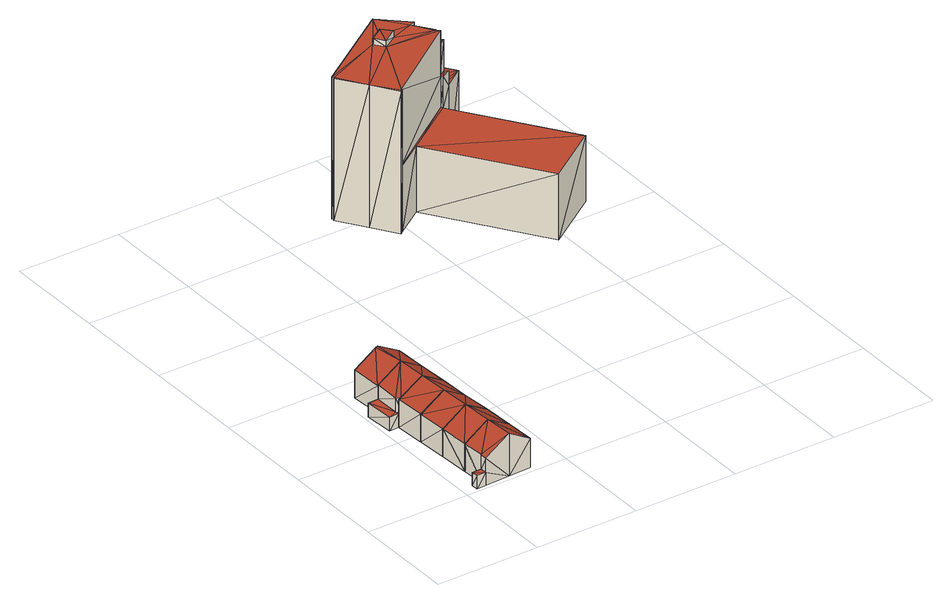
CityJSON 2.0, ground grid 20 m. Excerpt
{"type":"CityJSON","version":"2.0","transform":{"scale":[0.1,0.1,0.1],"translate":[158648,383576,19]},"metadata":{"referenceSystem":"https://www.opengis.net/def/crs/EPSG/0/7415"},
"CityObjects":{
"building1":{"type":"Building","attributes":{"oorspronkelijk_bouwjaar":1948,"status":"Pand in gebruik","geconstateerd":false,"h_maaiveld":19.84,"dak_type":"slanted","pw_datum":"2016-12-01","pw_actueel":"yes","pw_bron":"ahn3","reconstructie_methode":"tudelft3d-geoflow","versie_methode":"v21.03.1","kas_warenhuis":false,"ondergronds_type":"above ground","lod11_replace":false,"reconstruction_skipped":false,"obstacle_area (m^2)":"7.747255325317383","available_area (m^2)":56.14,"has_solar_panel":"False"},"geometry":[{"type":"Solid","lod":"2.2","boundaries":[[[[0,1,2]],[[3,1,4]],[[5,3,4]],[[6,7,8]],[[9,1,3]],[[9,3,10]],[[2,1,9]],[[2,9,7]],[[6,2,7]],[[11,2,6]],[[12,11,6]],[[12,6,13]],[[13,6,8]],[[13,8,14]],[[14,8,7]],[[15,4,1]],[[16,15,1]],[[17,3,18]],[[18,3,5]],[[19,10,3]],[[17,19,3]],[[16,1,20]],[[20,1,0]],[[21,2,11]],[[22,21,11]],[[22,11,23]],[[23,11,14]],[[23,14,9]],[[24,23,9]],[[9,14,7]],[[20,0,2]],[[21,20,2]],[[18,5,15]],[[15,5,4]],[[24,9,19]],[[19,9,10]],[[21,16,20]],[[23,24,21]],[[21,24,16]],[[23,21,22]],[[14,11,12]],[[13,14,12]],[[17,24,19]],[[15,17,18]],[[15,16,17]],[[17,16,24]]]],"semantics":{"surfaces":[{"type":"GroundSurface"},{"type":"WallSurface"},{"type":"RoofSurface"}],"values":[[0,0,0,0,0,0,0,0,0,1,1,1,1,1,1,1,1,1,1,1,1,1,1,1,1,1,1,1,1,1,1,1,1,1,1,1,2,2,2,2,2,2,2,2,2,2]]}}]},
"building2":{"type":"Building","attributes":{"oorspronkelijk_bouwjaar":1948,"status":"Pand in gebruik","geconstateerd":false,"h_maaiveld":19.81,"dak_type":"slanted","pw_datum":"2016-12-01","pw_actueel":"yes","pw_bron":"ahn3","reconstructie_methode":"tudelft3d-geoflow","versie_methode":"v21.03.1","kas_warenhuis":false,"ondergronds_type":"above ground","lod11_replace":false,"reconstruction_skipped":false,"obstacle_area (m^2)":"7.481534004211426","available_area (m^2)":56.09,"has_solar_panel":"False"},"geometry":[{"type":"Solid","lod":"2.2","boundaries":[[[[0,25,1]],[[1,26,27]],[[1,25,26]],[[1,27,4]],[[16,1,15]],[[15,1,4]],[[28,25,0]],[[20,28,0]],[[15,4,29]],[[29,4,27]],[[29,27,26]],[[30,29,26]],[[30,26,28]],[[28,26,25]],[[20,0,1]],[[16,20,1]],[[15,29,30]],[[16,15,30]],[[16,30,20]],[[20,30,28]]]],"semantics":{"surfaces":[{"type":"GroundSurface"},{"type":"WallSurface"},{"type":"RoofSurface"}],"values":[[0,0,0,0,1,1,1,1,1,1,1,1,1,1,1,1,2,2,2,2]]}}]},
"building3":{"type":"Building","attributes":{"oorspronkelijk_bouwjaar":1948,"status":"Pand in gebruik","geconstateerd":false,"h_maaiveld":19.8,"dak_type":"slanted","pw_datum":"2016-12-01","pw_actueel":"yes","pw_bron":"ahn3","reconstructie_methode":"tudelft3d-geoflow","versie_methode":"v21.03.1","kas_warenhuis":false,"ondergronds_type":"above ground","lod11_replace":false,"reconstruction_skipped":false,"obstacle_area (m^2)":"14.381444931030273","available_area (m^2)":48.86,"has_solar_panel":"False"},"geometry":[{"type":"Solid","lod":"2.2","boundaries":[[[[25,31,26]],[[26,32,33]],[[26,31,32]],[[26,33,27]],[[34,32,35]],[[35,32,31]],[[28,25,26]],[[30,28,26]],[[36,33,32]],[[34,36,32]],[[30,26,29]],[[29,26,27]],[[35,31,28]],[[28,31,25]],[[29,27,33]],[[36,29,33]],[[30,34,35]],[[28,30,35]],[[34,30,36]],[[36,30,29]]]],"semantics":{"surfaces":[{"type":"GroundSurface"},{"type":"WallSurface"},{"type":"RoofSurface"}],"values":[[0,0,0,0,1,1,1,1,1,1,1,1,1,1,1,1,2,2,2,2]]}}]},
"building4":{"type":"Building","attributes":{"oorspronkelijk_bouwjaar":1948,"status":"Pand in gebruik","geconstateerd":false,"h_maaiveld":19.78,"dak_type":"slanted","pw_datum":"2016-12-01","pw_actueel":"yes","pw_bron":"ahn3","reconstructie_methode":"tudelft3d-geoflow","versie_methode":"v21.03.1","kas_warenhuis":false,"ondergronds_type":"above ground","lod11_replace":false,"reconstruction_skipped":false,"obstacle_area (m^2)":"14.204578399658203","available_area (m^2)":47.8,"has_solar_panel":"False"},"geometry":[{"type":"Solid","lod":"2.2","boundaries":[[[[31,37,32]],[[33,38,39]],[[32,37,38]],[[32,38,33]],[[40,37,41]],[[41,37,31]],[[42,38,40]],[[40,38,37]],[[36,33,39]],[[43,36,39]],[[43,39,38]],[[42,43,38]],[[34,32,36]],[[36,32,33]],[[41,31,32]],[[34,41,32]],[[41,34,40]],[[40,34,42]],[[34,36,42]],[[42,36,43]]]],"semantics":{"surfaces":[{"type":"GroundSurface"},{"type":"WallSurface"},{"type":"RoofSurface"}],"values":[[0,0,0,0,1,1,1,1,1,1,1,1,1,1,1,1,2,2,2,2]]}}]},
"building5":{"type":"Building","attributes":{"oorspronkelijk_bouwjaar":1948,"status":"Pand in gebruik","geconstateerd":false,"h_maaiveld":19.78,"dak_type":"slanted","pw_datum":"2016-12-01","pw_actueel":"yes","pw_bron":"ahn3","reconstructie_methode":"tudelft3d-geoflow","versie_methode":"v21.03.1","kas_warenhuis":false,"ondergronds_type":"above ground","lod11_replace":false,"reconstruction_skipped":false,"obstacle_area (m^2)":"12.819265365600586","available_area (m^2)":60.03,"has_solar_panel":"False"},"geometry":[{"type":"Solid","lod":"2.2","boundaries":[[[[37,44,45]],[[46,37,47]],[[47,37,45]],[[46,47,48]],[[39,38,49]],[[46,48,38]],[[38,48,49]],[[50,37,51]],[[51,37,46]],[[52,48,53]],[[53,48,54]],[[54,48,47]],[[55,45,56]],[[56,45,44]],[[57,51,42]],[[42,51,38]],[[38,51,46]],[[43,39,58]],[[58,39,49]],[[58,49,48]],[[52,58,48]],[[42,38,43]],[[43,38,39]],[[54,47,45]],[[55,54,45]],[[53,54,59]],[[59,54,60]],[[56,44,50]],[[50,44,37]],[[59,60,51]],[[57,59,51]],[[42,52,57]],[[57,52,59]],[[59,52,53]],[[42,43,58]],[[52,42,58]],[[51,60,50]],[[56,60,55]],[[55,60,54]],[[56,50,60]]]],"semantics":{"surfaces":[{"type":"GroundSurface"},{"type":"WallSurface"},{"type":"RoofSurface"}],"values":[[0,0,0,0,0,0,0,1,1,1,1,1,1,1,1,1,1,1,1,1,1,1,1,1,1,1,1,1,1,1,1,2,2,2,2,2,2,2,2,2]]}}]},
"building6":{"type":"Building","attributes":{"oorspronkelijk_bouwjaar":1948,"status":"Pand in gebruik","geconstateerd":false,"h_maaiveld":19.77,"dak_type":"slanted","pw_datum":"2016-12-01","pw_actueel":"yes","pw_bron":"ahn3","reconstructie_methode":"tudelft3d-geoflow","versie_methode":"v21.03.1","kas_warenhuis":false,"ondergronds_type":"above ground","lod11_replace":false,"reconstruction_skipped":false,"obstacle_area (m^2)":"9.2650785446167","available_area (m^2)":56.63,"has_solar_panel":"False"},"geometry":[{"type":"Solid","lod":"2.2","boundaries":[[[[61,62,63]],[[48,63,64]],[[48,61,63]],[[48,64,65]],[[48,65,49]],[[66,64,67]],[[67,64,63]],[[68,62,69]],[[69,62,61]],[[58,49,65]],[[70,58,65]],[[70,65,64]],[[66,70,64]],[[52,48,58]],[[58,48,49]],[[67,63,68]],[[68,63,62]],[[69,61,48]],[[52,69,48]],[[58,70,52]],[[52,70,66]],[[69,52,67]],[[68,69,67]],[[67,52,66]]]],"semantics":{"surfaces":[{"type":"GroundSurface"},{"type":"WallSurface"},{"type":"RoofSurface"}],"values":[[0,0,0,0,0,1,1,1,1,1,1,1,1,1,1,1,1,1,1,2,2,2,2,2]]}}]},
"building7":{"type":"Building","attributes":{"oorspronkelijk_bouwjaar":2008,"status":"Pand in gebruik","geconstateerd":false,"h_maaiveld":19.55,"dak_type":"multiple horizontal","pw_datum":"2016-12-01","pw_actueel":"yes","pw_bron":"ahn3","reconstructie_methode":"tudelft3d-geoflow","versie_methode":"v21.03.1","kas_warenhuis":false,"ondergronds_type":"above ground","lod11_replace":false,"reconstruction_skipped":false,"obstacle_area (m^2)":"100.72785949707031","available_area (m^2)":557.96,"has_solar_panel":"False"},"geometry":[{"type":"Solid","lod":"2.2","boundaries":[[[[71,72,73]],[[74,72,71]],[[75,76,77]],[[78,79,80]],[[80,71,81]],[[80,81,82]],[[80,79,71]],[[79,83,71]],[[84,83,79]],[[83,74,71]],[[85,74,83]],[[77,83,75]],[[83,77,85]],[[86,74,87]],[[87,74,85]],[[88,78,89]],[[89,78,80]],[[90,82,91]],[[92,90,91]],[[91,82,81]],[[93,75,94]],[[94,75,83]],[[89,80,90]],[[90,80,82]],[[95,96,97]],[[98,99,95]],[[95,99,96]],[[100,94,101]],[[101,94,84]],[[84,94,83]],[[102,73,103]],[[103,73,72]],[[101,84,104]],[[104,84,79]],[[104,79,88]],[[88,79,78]],[[105,106,100]],[[100,106,94]],[[94,106,107]],[[98,95,108]],[[108,95,109]],[[110,111,96]],[[99,110,96]],[[96,111,112]],[[113,114,115]],[[115,114,116]],[[117,118,119]],[[119,118,120]],[[121,87,122]],[[123,121,122]],[[77,87,85]],[[122,87,77]],[[119,120,106]],[[106,120,107]],[[124,125,105]],[[105,125,106]],[[126,127,124]],[[124,127,125]],[[96,112,121]],[[121,112,87]],[[95,97,128]],[[128,97,129]],[[130,131,132]],[[133,130,132]],[[133,132,113]],[[113,132,114]],[[134,71,102]],[[102,71,73]],[[92,91,110]],[[110,91,111]],[[91,81,134]],[[134,81,71]],[[135,136,117]],[[117,136,118]],[[123,122,137]],[[129,123,137]],[[103,72,86]],[[86,72,74]],[[138,76,93]],[[93,76,75]],[[122,77,138]],[[138,77,76]],[[115,116,131]],[[130,115,131]],[[108,109,126]],[[126,109,127]],[[128,129,135]],[[135,129,136]],[[136,129,137]],[[128,135,127]],[[106,127,117]],[[119,106,117]],[[117,127,135]],[[127,95,128]],[[125,127,106]],[[109,95,127]],[[129,96,121]],[[123,129,121]],[[129,97,96]],[[113,130,133]],[[113,115,130]],[[103,86,134]],[[112,86,87]],[[112,111,134]],[[111,91,134]],[[134,102,103]],[[112,134,86]],[[116,89,131]],[[89,116,104]],[[132,108,124]],[[124,108,126]],[[100,124,105]],[[100,101,116]],[[92,110,90]],[[88,89,104]],[[98,108,131]],[[100,114,124]],[[131,89,110]],[[110,89,90]],[[99,131,110]],[[131,108,132]],[[99,98,131]],[[100,116,114]],[[116,101,104]],[[124,114,132]],[[136,137,118]],[[118,137,138]],[[138,137,122]],[[107,120,94]],[[120,118,138]],[[120,138,93]],[[94,120,93]]]],"semantics":{"surfaces":[{"type":"GroundSurface"},{"type":"WallSurface"},{"type":"RoofSurface"}],"values":[[0,0,0,0,0,0,0,0,0,0,0,0,0,1,1,1,1,1,1,1,1,1,1,1,1,1,1,1,1,1,1,1,1,1,1,1,1,1,1,1,1,1,1,1,1,1,1,1,1,1,1,1,1,1,1,1,1,1,1,1,1,1,1,1,1,1,1,1,1,1,1,1,1,1,1,1,1,1,1,1,1,1,1,1,1,1,1,1,1,2,2,2,2,2,2,2,2,2,2,2,2,2,2,2,2,2,2,2,2,2,2,2,2,2,2,2,2,2,2,2,2,2,2,2,2,2,2,2,2,2,2,2]]}}]}
},
"vertices":[
[38,60,8],[86,63,8],[40,16,8],[133,10,8],[131,65,8],[134,10,8],[22,16,8],[40,3,8],[23,3,8],[89,6,8],[133,8,8],[40,16,34],[22,16,34],[23,3,34],[40,3,34],[131,65,64],[86,63,90],[133,10,64],[134,10,64],[133,8,64],[38,60,61],[40,16,62],[40,16,61],[40,3,61],[89,6,90],
[35,119,8],[83,122,8],[128,124,8],[35,119,61],[128,124,64],[83,122,90],
[31,177,8],[80,180,8],[124,182,8],[80,180,90],[31,177,61],[124,182,64],
[28,235,8],[77,238,8],[121,240,8],[28,235,62],[31,177,62],[77,238,90],[121,240,64],
[9,234,8],[6,291,8],[33,235,8],[26,292,8],[74,295,8],[118,297,8],[28,235,35],[33,235,35],[74,295,90],[26,292,62],[26,292,35],[6,291,35],[9,234,35],[33,235,64],[118,297,64],[27,242,61],[27,242,35],
[25,292,8],[22,353,8],[67,356,8],[71,356,8],[115,358,8],[71,356,90],[67,356,88],[22,353,62],[25,292,61],[115,358,64],
[443,774,5],[691,640,5],[585,567,5],[549,847,5],[539,989,5],[609,888,5],[569,860,5],[317,831,5],[320,833,5],[352,780,5],[388,736,5],[384,733,5],[476,946,5],[317,837,5],[550,848,5],[549,847,133],[550,848,133],[317,831,281],[352,780,281],[384,733,281],[388,736,133],[388,736,281],[539,989,163],[476,946,163],[546,853,251],[547,852,192],[546,853,192],[546,853,281],[547,852,281],[476,946,281],[317,837,281],[585,567,133],[691,640,133],[320,833,281],[527,899,281],[527,899,251],[527,899,163],[540,858,281],[540,858,251],[387,738,281],[387,738,133],[547,852,133],[457,898,293],[457,898,281],[431,881,293],[431,881,281],[558,873,251],[558,873,163],[538,904,251],[538,904,163],[550,848,192],[569,860,163],[569,860,191],[517,895,281],[517,895,251],[542,859,281],[542,859,251],[563,866,251],[563,866,191],[444,861,293],[444,861,281],[472,879,281],[472,879,294],[443,774,133],[557,872,251],[557,872,163],[563,866,163],[609,888,163]
]}
